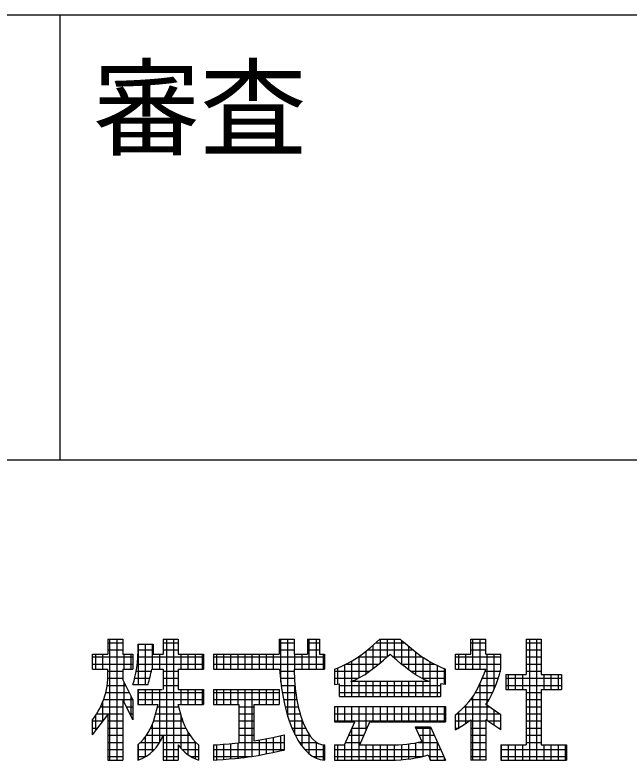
# Model space of a CAD drawing. Units: millimetres, scale not verified. Extents: x -14850 to 14850, y -10500 to 10500.
# Drawn here: x 1436 to 2299, y -9462 to -8415 of the extents above; entities that cross this region are included whole.
import ezdxf
from ezdxf.enums import TextEntityAlignment as Align

# ---------------------------------------------------------------- set-up
doc = ezdxf.new("R2010")
doc.units = ezdxf.units.MM
doc.header["$LTSCALE"] = 50
doc.layers.add('0-9_Axis_waku', color=7, linetype='Continuous', lineweight=25)
doc.styles.add('ＭＳ ゴシック', font='')
doc.styles.get('ＭＳ ゴシック').set_extended_font_data('MS Gothic')

msp = doc.modelspace()

# ---------------------------------------------------------------- linework, layer by layer
at = {"layer": '0-9_Axis_waku'}
for p, q in [((-12950, -8415), (14000, -8415)), ((1499.99, -9040), (1499.99, -8415)), ((399.99, -9040), (13999.99, -9040)), ((1566.84, -9291.73), (1588.09, -9291.73)), ((1566.84, -9291.73), (1566.84, -9312.98)), ((1569.98, -9461.73), (1569.98, -9291.73)), ((1579.98, -9461.73), (1579.98, -9291.73)), ((1588.09, -9291.73), (1588.09, -9312.98)), ((1644.75, -9291.73), (1666.01, -9291.73)), ((1644.75, -9291.73), (1644.75, -9312.98)), ((1649.97, -9461.73), (1649.97, -9291.73)), ((1659.97, -9461.73), (1659.97, -9291.73)), ((1666.01, -9291.73), (1666.01, -9312.98)), ((1807.68, -9291.73), (1828.93, -9291.73)), ((1807.68, -9291.73), (1807.68, -9312.98)), ((1809.96, -9352.41), (1809.96, -9291.73)), ((1819.97, -9400.76), (1819.97, -9291.73)), ((1828.93, -9291.73), (1828.93, -9312.98)), ((1847.34, -9291.73), (1864.34, -9291.73)), ((1847.34, -9291.73), (1847.34, -9312.98)), ((1849.97, -9334.23), (1849.97, -9291.73)), ((1859.97, -9334.23), (1859.97, -9291.73)), ((1864.34, -9291.73), (1864.34, -9312.98)), ((1949.34, -9291.73), (1977.67, -9291.73)), ((1949.98, -9324.75), (1949.98, -9292.06)), ((1959.98, -9316.8), (1959.98, -9291.73)), ((1969.98, -9318.66), (1969.98, -9291.73)), ((1979.98, -9327.22), (1979.98, -9293.86)), ((2076.85, -9291.73), (2098.1, -9291.73)), ((2076.85, -9312.98), (2076.85, -9291.73)), ((2079.98, -9334.23), (2079.98, -9291.73)), ((2089.98, -9334.23), (2089.98, -9291.73)), ((2098.1, -9312.98), (2098.1, -9291.73)), ((2154.76, -9291.73), (2176.01, -9291.73)), ((2154.76, -9291.73), (2154.76, -9341.31)), ((2159.98, -9461.73), (2159.98, -9291.73)), ((2169.98, -9461.73), (2169.98, -9291.73)), ((2176.01, -9291.73), (2176.01, -9341.31)), ((1566.84, -9296.8), (1588.09, -9296.8)), ((1609.34, -9298.81), (1609.34, -9312.98)), ((1609.97, -9355.48), (1609.97, -9298.81)), ((1619.97, -9355.48), (1619.97, -9298.81)), ((1629.97, -9334.23), (1629.97, -9298.81)), ((1644.75, -9296.8), (1666.01, -9296.8)), ((1807.68, -9296.8), (1828.93, -9296.8)), ((1847.34, -9296.8), (1864.34, -9296.8)), ((1939.97, -9332.95), (1939.97, -9300.3)), ((1943.71, -9296.8), (1983.32, -9296.8)), ((1989.98, -9335.22), (1989.98, -9302.68)), ((2076.85, -9296.8), (2098.1, -9296.8)), ((2154.76, -9296.8), (2176.01, -9296.8)), ((1545.59, -9334.23), (1545.59, -9312.98)), ((1545.59, -9312.98), (1566.84, -9312.98)), ((1549.98, -9334.23), (1549.98, -9312.98)), ((1559.98, -9334.23), (1559.98, -9312.98)), ((1566.84, -9306.8), (1588.09, -9306.8)), ((1588.09, -9312.98), (1602.25, -9312.98)), ((1589.98, -9334.23), (1589.98, -9312.98)), ((1599.99, -9334.23), (1599.99, -9312.98)), ((1602.25, -9312.98), (1602.25, -9334.23)), ((1609.34, -9306.8), (1630.59, -9306.8)), ((1639.97, -9334.23), (1639.97, -9312.98)), ((1644.75, -9306.8), (1666.01, -9306.8)), ((1666.01, -9312.98), (1701.42, -9312.98)), ((1669.97, -9334.23), (1669.97, -9312.98)), ((1679.97, -9334.23), (1679.97, -9312.98)), ((1689.97, -9334.23), (1689.97, -9312.98)), ((1699.98, -9334.23), (1699.98, -9312.98)), ((1701.42, -9312.98), (1701.42, -9334.23)), ((1715.59, -9312.98), (1715.59, -9334.23)), ((1715.59, -9312.98), (1807.68, -9312.98)), ((1719.95, -9334.23), (1719.95, -9312.98)), ((1729.96, -9334.23), (1729.96, -9312.98)), ((1739.96, -9334.23), (1739.96, -9312.98)), ((1749.96, -9334.23), (1749.96, -9312.98)), ((1759.96, -9334.23), (1759.96, -9312.98)), ((1769.96, -9334.23), (1769.96, -9312.98)), ((1779.96, -9334.23), (1779.96, -9312.98)), ((1789.96, -9334.23), (1789.96, -9312.98)), ((1799.96, -9334.23), (1799.96, -9312.98)), ((1807.68, -9306.8), (1828.93, -9306.8)), ((1828.93, -9312.98), (1847.34, -9312.98)), ((1829.97, -9334.23), (1829.97, -9312.98)), ((1839.97, -9334.23), (1839.97, -9312.98)), ((1847.34, -9306.8), (1864.34, -9306.8)), ((1864.34, -9312.98), (1871.43, -9312.98)), ((1869.97, -9334.23), (1869.97, -9312.98)), ((1871.43, -9312.98), (1871.43, -9334.23)), ((1929.97, -9340.31), (1929.97, -9308.54)), ((1932.37, -9306.8), (1994.65, -9306.8)), ((1999.98, -9342.24), (1999.98, -9310.88)), ((2055.6, -9334.23), (2055.6, -9312.98)), ((2055.6, -9312.98), (2076.85, -9312.98)), ((2059.97, -9334.23), (2059.97, -9312.98)), ((2069.98, -9334.23), (2069.98, -9312.98)), ((2076.85, -9306.8), (2098.1, -9306.8)), ((2098.1, -9312.98), (2119.34, -9312.98)), ((2099.98, -9406.32), (2099.98, -9312.98)), ((2109.99, -9361.46), (2109.99, -9312.98)), ((2119.34, -9334.23), (2119.34, -9312.98)), ((2154.76, -9306.8), (2176.01, -9306.8)), ((1545.59, -9316.8), (1602.25, -9316.8)), ((1609.21, -9316.8), (1701.42, -9316.8)), ((1715.59, -9316.8), (1871.43, -9316.8)), ((1909.97, -9372.48), (1909.97, -9323.08)), ((1919.97, -9346.34), (1919.97, -9316.78)), ((1920.4, -9316.8), (1959.17, -9316.8)), ((1966.94, -9316.8), (2008.03, -9316.8)), ((2009.98, -9346.8), (2009.98, -9318.23)), ((2019.98, -9372.48), (2019.98, -9324.43)), ((2055.6, -9316.8), (2119.34, -9316.8)), ((2154.76, -9316.8), (2176.01, -9316.8)), ((1545.59, -9326.8), (1602.25, -9326.8)), ((1545.59, -9334.23), (1566.84, -9334.23)), ((1567, -9336.8), (1588.09, -9336.8)), ((1588.09, -9334.23), (1588.09, -9348.4)), ((1588.09, -9334.23), (1602.25, -9334.23)), ((1606.93, -9336.8), (1628.18, -9336.8)), ((1608.41, -9326.8), (1701.42, -9326.8)), ((1628.63, -9334.23), (1644.75, -9334.23)), ((1644.75, -9334.23), (1644.75, -9362.56)), ((1644.75, -9336.8), (1666.01, -9336.8)), ((1666.01, -9334.23), (1701.42, -9334.23)), ((1666.01, -9334.23), (1666.01, -9362.56)), ((1715.59, -9326.8), (1871.43, -9326.8)), ((1715.59, -9334.23), (1808.34, -9334.23)), ((1808.51, -9336.8), (1828.95, -9336.8)), ((1828.93, -9334.23), (1871.43, -9334.23)), ((1885.59, -9334.23), (1885.59, -9355.48)), ((1885.59, -9336.8), (1934.75, -9336.8)), ((1889.97, -9354.91), (1889.97, -9332.26)), ((1899.97, -9372.48), (1899.97, -9327.67)), ((1901.73, -9326.8), (1947.55, -9326.8)), ((1979.46, -9326.8), (2025.46, -9326.8)), ((1992.27, -9336.8), (2041.43, -9336.8)), ((2029.98, -9372.48), (2029.98, -9329.02)), ((2039.98, -9355.29), (2039.98, -9333.61)), ((2041.43, -9355.48), (2041.43, -9334.23)), ((2055.6, -9326.8), (2119.34, -9326.8)), ((2055.6, -9334.23), (2098.1, -9334.23)), ((2097.18, -9336.8), (2119.34, -9336.8)), ((2154.76, -9326.8), (2176.01, -9326.8)), ((2154.76, -9336.8), (2176.01, -9336.8)), ((1567.03, -9346.8), (1588.09, -9346.8)), ((1604.75, -9346.8), (1625.99, -9346.8)), ((1644.75, -9346.8), (1666.01, -9346.8)), ((1809.36, -9346.8), (1829.23, -9346.8)), ((1885.59, -9346.8), (1919.05, -9346.8)), ((2007.97, -9346.8), (2041.43, -9346.8)), ((2093.08, -9346.8), (2115.82, -9346.8)), ((2126.43, -9341.31), (2126.43, -9362.56)), ((2126.43, -9341.31), (2154.76, -9341.31)), ((2126.43, -9346.8), (2204.35, -9346.8)), ((2129.98, -9362.56), (2129.98, -9341.31)), ((2139.98, -9362.56), (2139.98, -9341.31)), ((2149.98, -9362.56), (2149.98, -9341.31)), ((2176.01, -9341.31), (2204.35, -9341.31)), ((2179.98, -9362.56), (2179.98, -9341.31)), ((2189.98, -9362.56), (2189.98, -9341.31)), ((2199.99, -9362.56), (2199.99, -9341.31)), ((2204.35, -9341.31), (2204.35, -9362.56)), ((1566.09, -9356.8), (1592.29, -9356.8)), ((1602.25, -9376.73), (1588.09, -9348.4)), ((1589.98, -9380.52), (1589.98, -9352.19)), ((1602.25, -9355.48), (1623.5, -9355.48)), ((1644.75, -9356.8), (1666.01, -9356.8)), ((1810.51, -9356.8), (1829.91, -9356.8)), ((1829.97, -9425.96), (1829.97, -9357.5)), ((1892.68, -9372.48), (1892.68, -9354.51)), ((1892.68, -9356.8), (2034.35, -9356.8)), ((1913.93, -9351.23), (1908.4, -9351.23)), ((2018.63, -9351.23), (1913.93, -9351.23)), ((1919.97, -9372.48), (1919.97, -9351.23)), ((1929.97, -9372.48), (1929.97, -9351.23)), ((1939.97, -9372.48), (1939.97, -9351.23)), ((1949.98, -9372.48), (1949.98, -9351.23)), ((1959.98, -9372.48), (1959.98, -9351.23)), ((1969.98, -9372.48), (1969.98, -9351.23)), ((1979.98, -9372.48), (1979.98, -9351.23)), ((1989.98, -9372.48), (1989.98, -9351.23)), ((1999.98, -9372.48), (1999.98, -9351.23)), ((2009.98, -9372.48), (2009.98, -9351.23)), ((2034.35, -9354.51), (2034.35, -9372.48)), ((2088.64, -9356.8), (2111.84, -9356.8)), ((2089.98, -9461.73), (2089.98, -9353.95)), ((2126.43, -9356.8), (2204.35, -9356.8)), ((1564.14, -9366.8), (1597.29, -9366.8)), ((1609.34, -9362.56), (1609.34, -9383.81)), ((1609.34, -9362.56), (1643.37, -9362.56)), ((1609.34, -9366.8), (1701.42, -9366.8)), ((1609.97, -9383.81), (1609.97, -9362.56)), ((1619.97, -9383.81), (1619.97, -9362.56)), ((1629.97, -9383.81), (1629.97, -9362.56)), ((1639.97, -9436.87), (1639.97, -9362.56)), ((1666.01, -9362.56), (1701.42, -9362.56)), ((1669.97, -9383.81), (1669.97, -9362.56)), ((1679.97, -9383.81), (1679.97, -9362.56)), ((1689.97, -9383.81), (1689.97, -9362.56)), ((1699.98, -9383.81), (1699.98, -9362.56)), ((1701.42, -9362.56), (1701.42, -9383.81)), ((1715.59, -9362.56), (1715.59, -9383.81)), ((1715.59, -9362.56), (1807.68, -9362.56)), ((1715.59, -9366.8), (1807.68, -9366.8)), ((1719.98, -9383.81), (1719.98, -9362.56)), ((1729.98, -9383.81), (1729.98, -9362.56)), ((1739.98, -9383.81), (1739.98, -9362.56)), ((1749.98, -9383.81), (1749.98, -9362.56)), ((1759.98, -9457.83), (1759.98, -9362.56)), ((1769.98, -9456.6), (1769.98, -9362.56)), ((1779.98, -9383.81), (1779.98, -9362.56)), ((1789.98, -9383.81), (1789.98, -9362.56)), ((1799.98, -9383.81), (1799.98, -9362.56)), ((1807.68, -9362.56), (1807.68, -9383.81)), ((1812, -9366.8), (1830.98, -9366.8)), ((1892.68, -9366.8), (2034.35, -9366.8)), ((2083.34, -9366.8), (2107.85, -9366.8)), ((2126.43, -9362.56), (2154.76, -9362.56)), ((2154.76, -9362.56), (2154.76, -9440.48)), ((2154.76, -9366.8), (2176.01, -9366.8)), ((2176.01, -9362.56), (2204.35, -9362.56)), ((2176.01, -9362.56), (2176.01, -9440.48)), ((1561.11, -9376.8), (1588.09, -9376.8)), ((1588.09, -9376.73), (1588.09, -9461.73)), ((1588.12, -9376.8), (1602.25, -9376.8)), ((1599.99, -9400.53), (1599.99, -9372.19)), ((1609.34, -9376.8), (1701.42, -9376.8)), ((1715.59, -9376.8), (1807.68, -9376.8)), ((1813.84, -9376.8), (1832.49, -9376.8)), ((1892.68, -9372.48), (2034.35, -9372.48)), ((2077.51, -9376.8), (2102.61, -9376.8)), ((2079.98, -9461.73), (2079.98, -9372.89)), ((2154.76, -9376.8), (2176.01, -9376.8)), ((1556.91, -9386.8), (1588.09, -9386.8)), ((1559.98, -9407.12), (1559.98, -9379.8)), ((1593.13, -9386.8), (1602.25, -9386.8)), ((1609.34, -9383.81), (1637.67, -9383.81)), ((1632.75, -9402.16), (1637.67, -9383.81)), ((1636.88, -9386.8), (1666.8, -9386.8)), ((1670.92, -9402.16), (1666.01, -9383.81)), ((1666.01, -9383.81), (1701.42, -9383.81)), ((1715.59, -9383.81), (1751.01, -9383.81)), ((1751.01, -9383.81), (1751.01, -9437.64)), ((1751.01, -9386.8), (1772.26, -9386.8)), ((1772.26, -9383.81), (1807.68, -9383.81)), ((1772.26, -9383.81), (1772.26, -9434.81)), ((1816.09, -9386.8), (1834.5, -9386.8)), ((1885.59, -9386.64), (1885.59, -9407.89)), ((1885.59, -9386.64), (2041.43, -9386.64)), ((1889.97, -9407.89), (1889.97, -9386.64)), ((1899.97, -9407.89), (1899.97, -9386.64)), ((1909.97, -9407.89), (1909.97, -9386.64)), ((1919.97, -9461.73), (1919.97, -9386.64)), ((1929.97, -9419.86), (1929.97, -9386.64)), ((1939.97, -9407.89), (1939.97, -9386.64)), ((1949.98, -9407.89), (1949.98, -9386.64)), ((1959.98, -9407.89), (1959.98, -9386.64)), ((1969.98, -9407.89), (1969.98, -9386.64)), ((1979.98, -9407.89), (1979.98, -9386.64)), ((1989.98, -9407.89), (1989.98, -9386.64)), ((1999.98, -9407.89), (1999.98, -9386.64)), ((2009.98, -9407.89), (2009.98, -9386.64)), ((2019.98, -9407.89), (2019.98, -9386.64)), ((2029.98, -9407.89), (2029.98, -9386.64)), ((2039.98, -9407.89), (2039.98, -9386.64)), ((2041.43, -9386.64), (2041.43, -9407.89)), ((2067.72, -9386.8), (2102.58, -9386.8)), ((2069.98, -9410.03), (2069.98, -9385.12)), ((2119.34, -9397.98), (2098.1, -9383.81)), ((2154.76, -9386.8), (2176.01, -9386.8)), ((1545.59, -9426.31), (1566.84, -9397.98)), ((1549.98, -9420.45), (1549.98, -9398.95)), ((1551.37, -9396.8), (1588.09, -9396.8)), ((1566.84, -9397.98), (1566.84, -9461.73)), ((1598.12, -9396.8), (1602.25, -9396.8)), ((1634.19, -9396.8), (1669.49, -9396.8)), ((1669.97, -9445.55), (1669.97, -9398.61)), ((1751.01, -9396.8), (1772.26, -9396.8)), ((1818.77, -9396.8), (1837.08, -9396.8)), ((1885.59, -9396.8), (2041.43, -9396.8)), ((2055.6, -9419.23), (2055.6, -9397.98)), ((2056.96, -9396.8), (2117.58, -9396.8)), ((2059.97, -9416.59), (2059.97, -9394.07)), ((2109.99, -9412.99), (2109.99, -9391.74)), ((2119.34, -9419.23), (2119.34, -9397.98)), ((2154.76, -9396.8), (2176.01, -9396.8)), ((1545.59, -9426.31), (1545.59, -9405.06)), ((1545.59, -9406.8), (1560.22, -9406.8)), ((1566.84, -9406.8), (1588.09, -9406.8)), ((1631.36, -9406.8), (1672.32, -9406.8)), ((1751.01, -9406.8), (1772.26, -9406.8)), ((1821.96, -9406.8), (1840.39, -9406.8)), ((1839.97, -9442.35), (1839.97, -9405.65)), ((1885.59, -9406.8), (2041.43, -9406.8)), ((1885.59, -9407.89), (1913.93, -9407.89)), ((1899.76, -9440.48), (1913.93, -9407.89)), ((1921.01, -9440.48), (1935.18, -9407.89)), ((1935.18, -9407.89), (2041.43, -9407.89)), ((2055.6, -9406.8), (2074.9, -9406.8)), ((2076.85, -9405.06), (2076.85, -9461.73)), ((2076.85, -9406.8), (2098.1, -9406.8)), ((2098.1, -9405.06), (2098.1, -9461.73)), ((2119.34, -9419.23), (2098.1, -9405.06)), ((2100.7, -9406.8), (2119.34, -9406.8)), ((2154.76, -9406.8), (2176.01, -9406.8)), ((1545.59, -9416.8), (1552.72, -9416.8)), ((1566.84, -9416.8), (1588.09, -9416.8)), ((1627.23, -9416.8), (1676.46, -9416.8)), ((1629.97, -9449.42), (1629.97, -9410.62)), ((1751.01, -9416.8), (1772.26, -9416.8)), ((1825.77, -9416.8), (1844.68, -9416.8)), ((1909.97, -9461.73), (1909.97, -9416.99)), ((1910.06, -9416.8), (1931.31, -9416.8)), ((1998.93, -9414.98), (2008.34, -9435.68)), ((1999.75, -9416.8), (2021, -9416.8)), ((1999.98, -9417.3), (1999.98, -9414.98)), ((2009.98, -9456.52), (2009.98, -9414.98)), ((2019.98, -9461.73), (2019.98, -9414.98)), ((2055.6, -9416.8), (2059.66, -9416.8)), ((2076.85, -9416.8), (2098.1, -9416.8)), ((2115.7, -9416.8), (2119.34, -9416.8)), ((2154.76, -9416.8), (2176.01, -9416.8)), ((1566.84, -9426.8), (1588.09, -9426.8)), ((1619.97, -9456.9), (1619.97, -9428.66)), ((1621.3, -9426.8), (1644.58, -9426.8)), ((1644.75, -9426.31), (1644.75, -9461.73)), ((1644.75, -9426.8), (1682.38, -9426.8)), ((1679.97, -9454.51), (1679.97, -9423.13)), ((1751.01, -9426.8), (1772.26, -9426.8)), ((1799.98, -9450.98), (1799.98, -9429.52)), ((1809.98, -9449.11), (1809.98, -9427.36)), ((1814.76, -9426.31), (1814.76, -9447.56)), ((1830.38, -9426.8), (1850.57, -9426.8)), ((1849.97, -9453.05), (1849.97, -9425.94)), ((1905.71, -9426.8), (1926.96, -9426.8)), ((2004.3, -9426.8), (2025.55, -9426.8)), ((2076.85, -9426.8), (2098.1, -9426.8)), ((2154.76, -9426.8), (2176.01, -9426.8)), ((1566.84, -9436.8), (1588.09, -9436.8)), ((1609.34, -9440.48), (1612.18, -9437.66)), ((1609.34, -9440.34), (1609.34, -9461.73)), ((1609.97, -9461.52), (1609.97, -9439.77)), ((1613.03, -9436.8), (1640.01, -9436.8)), ((1644.75, -9436.8), (1690.65, -9436.8)), ((1666.01, -9440.48), (1666.01, -9461.73)), ((1689.97, -9460.07), (1689.97, -9436.1)), ((1694.34, -9440.34), (1694.34, -9461.73)), ((1715.59, -9440.48), (1715.59, -9461.73)), ((1719.98, -9461.44), (1719.98, -9440.47)), ((1729.98, -9460.81), (1729.98, -9439.58)), ((1739.98, -9459.94), (1739.98, -9438.69)), ((1749.98, -9459), (1749.98, -9437.8)), ((1751.01, -9436.8), (1814.76, -9436.8)), ((1779.98, -9454.73), (1779.98, -9433.82)), ((1789.98, -9452.86), (1789.98, -9431.67)), ((1836.1, -9436.8), (1860.34, -9436.8)), ((1859.97, -9459.31), (1859.97, -9436.54)), ((1869.97, -9461.69), (1869.97, -9440.42)), ((1871.43, -9440.48), (1871.43, -9461.73)), ((1885.59, -9440.48), (1885.59, -9461.73)), ((1885.59, -9440.48), (1899.76, -9440.48)), ((1889.97, -9461.73), (1889.97, -9440.48)), ((1899.97, -9461.73), (1899.97, -9440)), ((1901.36, -9436.8), (1922.61, -9436.8)), ((1921.01, -9440.48), (1963.51, -9440.48)), ((1929.97, -9461.73), (1929.97, -9440.48)), ((1939.97, -9461.73), (1939.97, -9440.48)), ((1949.98, -9461.73), (1949.98, -9440.48)), ((1959.98, -9461.73), (1959.98, -9440.48)), ((1969.98, -9461.73), (1969.98, -9440.39)), ((1979.98, -9461.15), (1979.98, -9439.9)), ((1989.98, -9460.19), (1989.98, -9438.94)), ((1999.98, -9458.7), (1999.98, -9437.45)), ((2003.35, -9436.8), (2030.09, -9436.8)), ((2029.98, -9461.73), (2029.98, -9436.56)), ((2076.85, -9436.8), (2098.1, -9436.8)), ((2119.34, -9440.48), (2119.34, -9461.73)), ((2119.34, -9440.48), (2154.76, -9440.48)), ((2119.97, -9461.73), (2119.97, -9440.48)), ((2129.98, -9461.73), (2129.98, -9440.48)), ((2139.98, -9461.73), (2139.98, -9440.48)), ((2149.98, -9461.73), (2149.98, -9440.48)), ((2154.76, -9436.8), (2176.01, -9436.8)), ((2176.01, -9440.48), (2211.43, -9440.48)), ((2179.98, -9461.73), (2179.98, -9440.48)), ((2189.98, -9461.73), (2189.98, -9440.48)), ((2199.99, -9461.73), (2199.99, -9440.48)), ((2209.99, -9461.73), (2209.99, -9440.48)), ((2211.43, -9440.48), (2211.43, -9461.73)), ((1566.84, -9446.8), (1588.09, -9446.8)), ((1609.34, -9446.8), (1632.58, -9446.8)), ((1644.75, -9446.8), (1666.01, -9446.8)), ((1671.1, -9446.8), (1694.34, -9446.8)), ((1715.59, -9446.8), (1814.76, -9446.8)), ((1843.6, -9446.8), (1871.43, -9446.8)), ((1885.59, -9446.8), (2034.64, -9446.8)), ((2076.85, -9446.8), (2098.1, -9446.8)), ((2119.34, -9446.8), (2211.43, -9446.8)), ((1566.84, -9456.8), (1588.09, -9456.8)), ((1566.84, -9461.73), (1588.09, -9461.73)), ((1609.34, -9456.8), (1620.14, -9456.8)), ((1644.75, -9456.8), (1666.01, -9456.8)), ((1644.75, -9461.73), (1666.01, -9461.73)), ((1683.53, -9456.8), (1694.34, -9456.8)), ((1715.59, -9456.8), (1767.54, -9456.8)), ((1855.15, -9456.8), (1871.43, -9456.8)), ((1885.59, -9456.8), (2008.88, -9456.8)), ((1885.59, -9461.73), (1963.51, -9461.73)), ((2016.87, -9454.45), (2020.17, -9461.73)), ((2017.94, -9456.8), (2039.19, -9456.8)), ((2020.17, -9461.73), (2041.43, -9461.73)), ((2039.98, -9461.73), (2039.98, -9458.56)), ((2076.85, -9456.8), (2098.1, -9456.8)), ((2098.1, -9461.73), (2076.85, -9461.73)), ((2119.34, -9456.8), (2211.43, -9456.8)), ((2119.34, -9461.73), (2211.43, -9461.73))]:
    msp.add_line(p, q, dxfattribs=at)
for points in [[(1885.59, -9334.23), (1889.64, -9332.41), (1896.59, -9329.22), (1903.44, -9325.88), (1910.14, -9322.29), (1913.93, -9320.06), (1919.2, -9316.64), (1927.96, -9310.2), (1936.38, -9303.26), (1944.61, -9296), (1949.34, -9291.73)], [(2041.43, -9334.23), (2037.38, -9332.41), (2030.43, -9329.22), (2023.57, -9325.88), (2016.88, -9322.29), (2013.1, -9320.06), (2007.82, -9316.64), (1999.06, -9310.2), (1990.64, -9303.26), (1982.41, -9296), (1977.67, -9291.73)], [(1609.34, -9298.81), (1630.59, -9298.81), (1630.59, -9312.98), (1644.75, -9312.98)], [(1908.4, -9351.23), (1910.76, -9350.47), (1914.88, -9348.86), (1921.77, -9345.46), (1928.37, -9341.43), (1934.75, -9336.95), (1938.36, -9334.23), (1941.98, -9331.37), (1948.13, -9326.33), (1954.15, -9321.2), (1960.08, -9316), (1963.51, -9312.98)], [(2018.63, -9351.23), (2016.26, -9350.47), (2012.13, -9348.86), (2005.26, -9345.46), (1998.65, -9341.43), (1992.27, -9336.95), (1988.68, -9334.23), (1985.03, -9331.37), (1978.89, -9326.33), (1972.88, -9321.2), (1966.94, -9316), (1963.51, -9312.98)], [(2055.6, -9397.98), (2058.76, -9395.16), (2064.16, -9390.26), (2069.35, -9385.22), (2074.22, -9379.93), (2076.85, -9376.73), (2080.65, -9371.41), (2086.36, -9361.63), (2091.25, -9351.25), (2095.65, -9340.53), (2098.1, -9334.23)], [(2098.1, -9383.81), (2102.2, -9377.59), (2108.11, -9366.17), (2112.92, -9354.07), (2117.08, -9341.57), (2119.34, -9334.23)], [(1885.59, -9355.48), (1889.18, -9355.01), (1892.68, -9354.51)], [(2041.43, -9355.48), (2037.84, -9355.01), (2034.35, -9354.51)], [(1602.25, -9376.73), (1602.25, -9405.06), (1588.09, -9376.73)], [(2055.6, -9419.23), (2058.62, -9417.35), (2063.81, -9414.08), (2068.93, -9410.71), (2073.98, -9407.19), (2076.85, -9405.06)], [(1998.93, -9414.98), (2020.17, -9414.98), (2041.43, -9461.73)], [(1772.26, -9434.81), (1778.21, -9433.81), (1788.45, -9431.89), (1798.66, -9429.8), (1808.85, -9427.61), (1814.76, -9426.31)], [(1715.59, -9440.48), (1720.54, -9440.15), (1729.06, -9439.56), (1737.57, -9438.91), (1746.08, -9438.15), (1751.01, -9437.64)], [(1715.59, -9461.73), (1720.54, -9461.4), (1729.06, -9460.81), (1737.57, -9460.15), (1746.08, -9459.4), (1751.01, -9458.89), (1753.98, -9458.57), (1759.1, -9457.95), (1764.21, -9457.27), (1769.31, -9456.52), (1772.26, -9456.06), (1778.21, -9455.06), (1788.45, -9453.14), (1798.66, -9451.05), (1808.85, -9448.86), (1814.76, -9447.56)]]:
    msp.add_lwpolyline(points, dxfattribs=at)
for centre, radius, start, end in [((1460, -9309.93), 149.36, 342.24469, 358.83064), ((1464.53, -9342.14), 102.62, 322.18031, 4.4213), ((1481.25, -9309.93), 149.36, 342.24469, 350.63754), ((1556.67, -9381.77), 78.77, 311.96062, 345.00003), ((1747.01, -9381.77), 78.77, 194.99997, 228.03938), ((1591.63, -9408.6), 56, 288.43475, 341.56525), ((1712.05, -9408.6), 56, 214.69511, 251.56525)]:
    msp.add_arc(centre, radius, start, end, dxfattribs=at)
for centre, major_axis, ratio, start_param, end_param in [((1871.43, -9312.98), (0, 148.75), 0.4285, 1.7141444, 3.1415927), ((1871.43, -9334.23), (0, 106.25), 0.3999, 1.5707963, 3.1415927), ((1963.51, -9419.23), (70.83, 0), 0.3, 4.712389, 5.3976262), ((1963.51, -9440.48), (70.83, 0), 0.3, 4.712389, 5.5654799)]:
    msp.add_ellipse(centre, major_axis=major_axis, ratio=ratio, start_param=start_param, end_param=end_param, dxfattribs=at)

# ---------------------------------------------------------------- texts
at = {"layer": '0-9_Axis_waku', "style": 'ＭＳ ゴシック'}
msp.add_text('審査', height=110, dxfattribs=at).set_placement((1546.4, -8633.97), align=Align.BOTTOM_LEFT)

doc.saveas('drawing.dxf')
